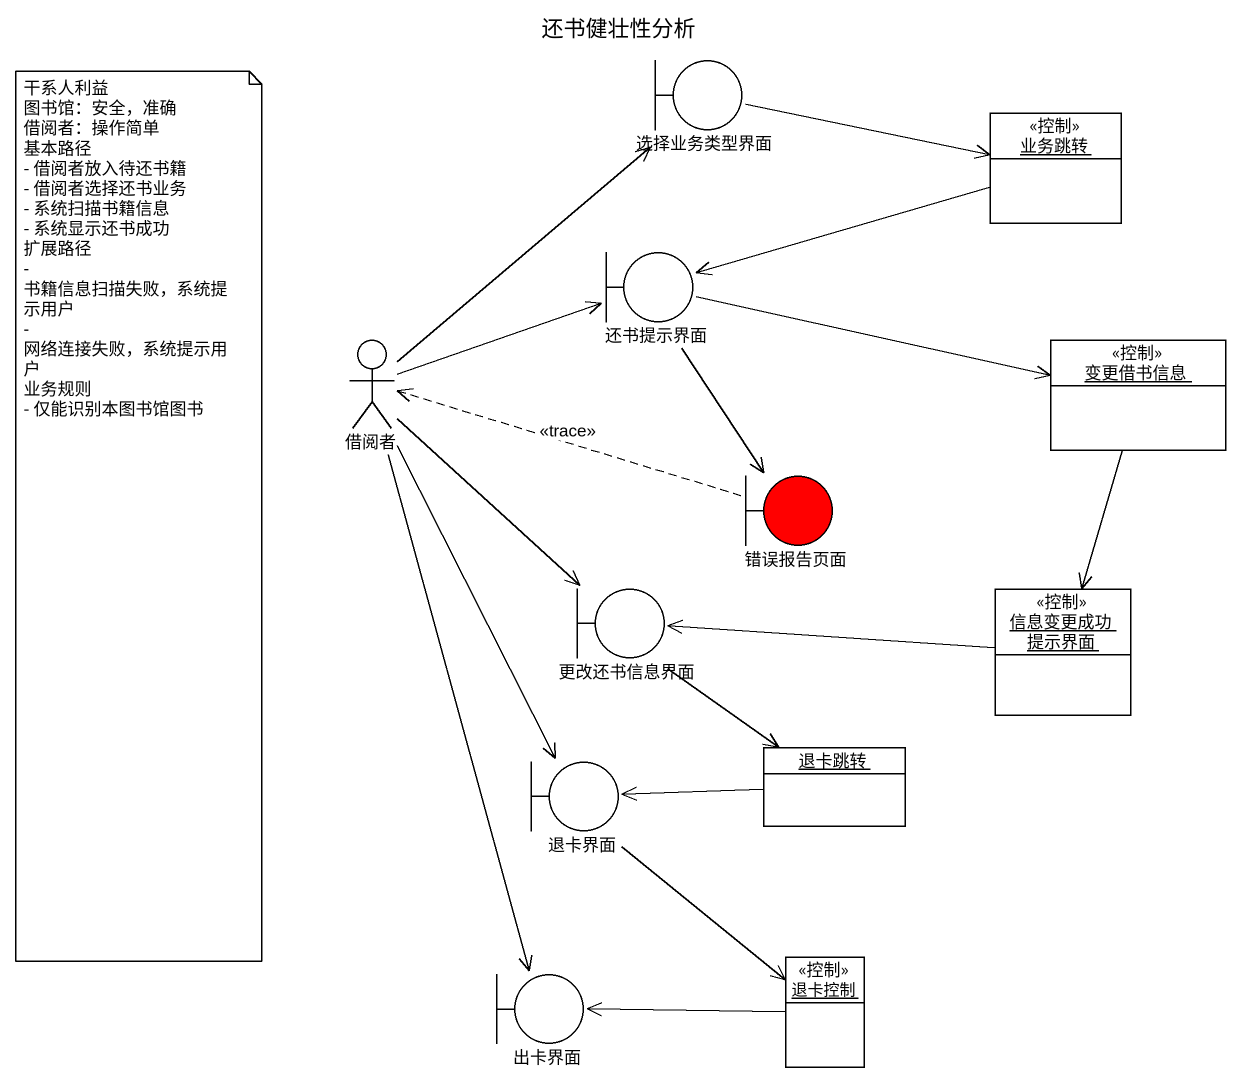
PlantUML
@startuml
title 还书健壮性分析
allowmixing
hide circle
hide empty members
boundary 选择业务类型界面
object 业务跳转 <<控制>>
boundary 还书提示界面
actor 借阅者
object 变更借书信息 <<控制>>
boundary 错误报告页面 #FF0000
boundary 更改还书信息界面
object 信息变更成功提示界面 <<控制>>
boundary 退卡界面
object 退卡跳转
boundary 出卡界面
object 退卡控制 <<控制>>
选择业务类型界面 -right-> 业务跳转
业务跳转 -left-> 还书提示界面
还书提示界面 -right-> 变更借书信息
还书提示界面 --> 错误报告页面
借阅者 -up-> 选择业务类型界面
借阅者 -right-> 还书提示界面
借阅者 --> 更改还书信息界面
借阅者 --> 退卡界面
借阅者 --> 出卡界面
变更借书信息 --> 信息变更成功提示界面
错误报告页面 .left.> 借阅者 : <<trace>>
更改还书信息界面 -right-> 退卡跳转
信息变更成功提示界面 -left-> 更改还书信息界面
退卡界面 --> 退卡控制
退卡跳转 -left-> 退卡界面
退卡控制 -left-> 出卡界面
note as N1
  干系人利益
  图书馆：安全，准确
  借阅者：操作简单
  基本路径
  - 借阅者放入待还书籍
  - 借阅者选择还书业务
  - 系统扫描书籍信息
  - 系统显示还书成功
  扩展路径
  - 书籍信息扫描失败，系统提示用户
  - 网络连接失败，系统提示用户
  业务规则
  - 仅能识别本图书馆图书
end note
@enduml
